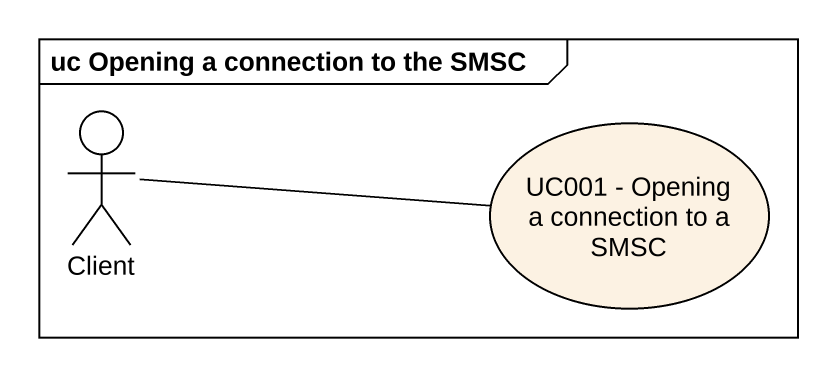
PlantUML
@startuml
mainframe uc Opening a connection to the SMSC
actor Client
usecase "UC001 - Opening a connection to a SMSC" as UC001_Opening_a_connection
Client -right- UC001_Opening_a_connection
@enduml
